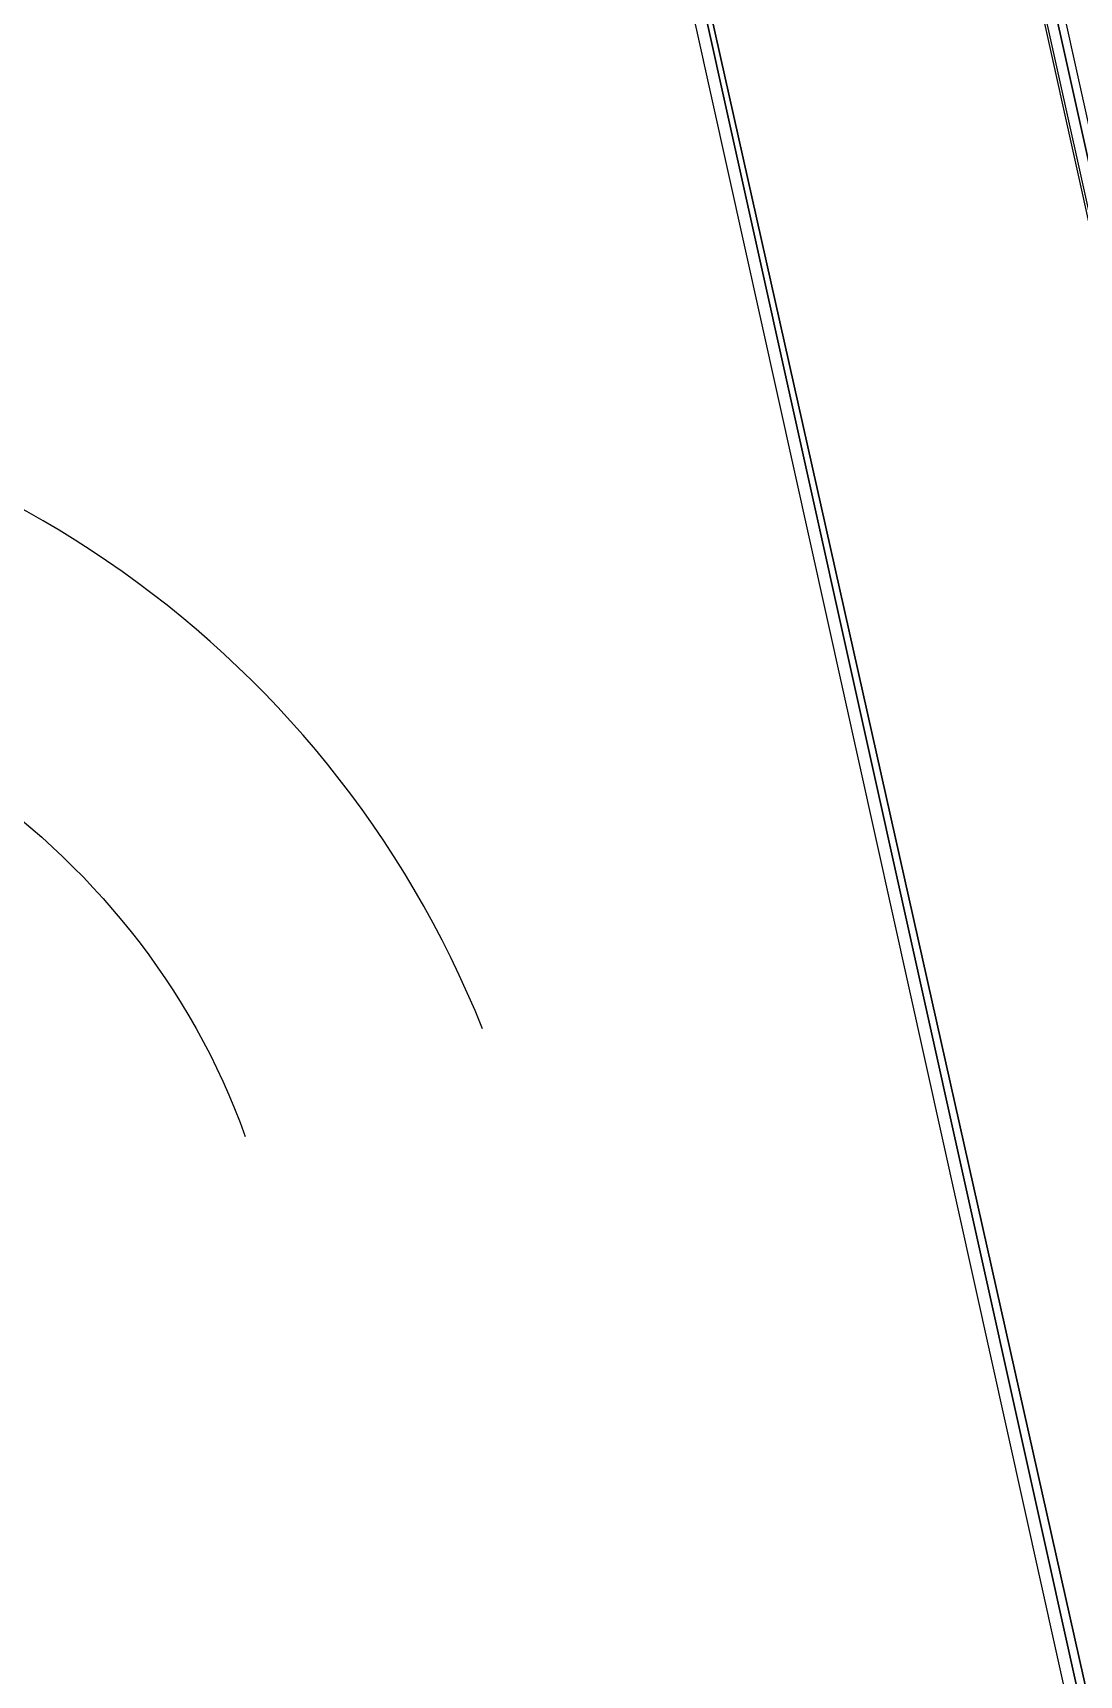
# Model space of a CAD drawing. Header units: inches. Extents: x -1841 to -80, y -100 to 1021.
# Drawn here: x -666.88 to -659, y 493.38 to 505.75 of the extents above; entities that cross this region are included whole.
import ezdxf

# ---------------------------------------------------------------- set-up
doc = ezdxf.new("R2010")
doc.units = ezdxf.units.IN
doc.header["$MEASUREMENT"] = 0
doc.layers.add('PDF_Geometry', color=7, linetype='Continuous', true_color=0x777777)

msp = doc.modelspace()

# ---------------------------------------------------------------- linework, layer by layer
at = {"layer": 'PDF_Geometry', "color": 7, "lineweight": 25}
for points in [[(-666.624, 527.567), (-655.042, 475.863), (-652.726, 476.36), (-623.276, 482.895), (-622.862, 480.91), (-620.463, 481.406), (-621.125, 484.467), (-609.792, 486.949), (-610.288, 489.348), (-621.704, 486.866), (-624.103, 486.287), (-653.471, 479.752), (-670.926, 558.424), (-669.354, 558.837), (-670.347, 563.304), (-674.897, 562.312), (-673.904, 557.762), (-673.325, 557.927), (-673.325, 557.844)], [(-663.315, 533.854), (-665.383, 533.44), (-657.524, 498.117), (-653.471, 479.917), (-653.471, 479.834), (-621.952, 486.783), (-621.952, 486.949), (-621.952, 486.866)], [(-665.218, 533.44), (-657.276, 497.62)], [(-623.359, 482.812), (-655.125, 475.781), (-655.125, 475.698), (-655.208, 475.698), (-666.707, 527.567), (-669.685, 526.905), (-666.128, 527.732), (-666.21, 528.311), (-669.85, 527.567), (-669.685, 526.905), (-669.85, 527.567), (-667.451, 528.063), (-667.451, 528.146), (-667.038, 528.229), (-667.12, 528.891), (-667.038, 528.891), (-666.955, 528.229), (-666.293, 528.394)], [(-623.276, 482.895), (-655.042, 475.863), (-666.624, 527.567), (-655.125, 475.781), (-666.624, 527.567)]]:
    msp.add_lwpolyline(points, dxfattribs=at)
msp.add_lwpolyline([(-657.442, 498.117), (-665.3, 533.44)], close=True, dxfattribs=at)
msp.add_arc((-670.688, 495.367), 7.755, 21.8256, 89.6006, dxfattribs=at)
msp.add_open_spline([(-670.633, 501.173), (-668.36, 501.173), (-666.087, 499.711), (-665.275, 497.438)], degree=3, dxfattribs=at)

doc.saveas('drawing.dxf')
